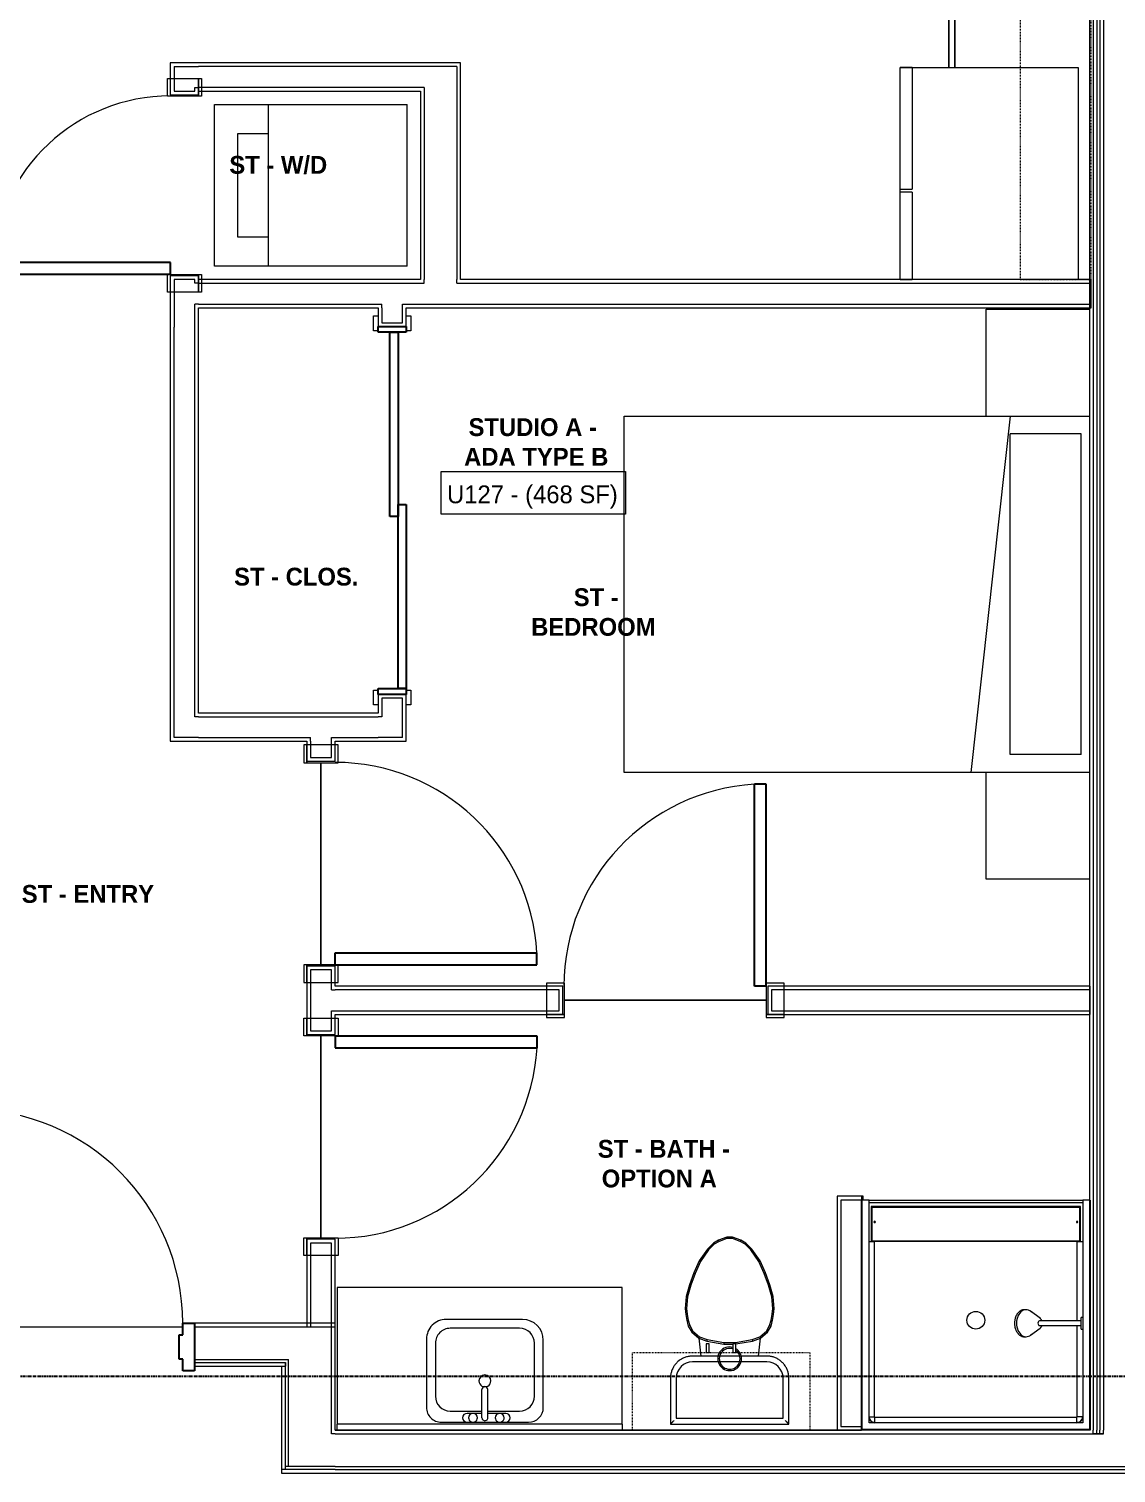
# Model space of a CAD drawing. Header units: inches. Extents: x -4093 to -1777, y 9773 to 12264.
# Drawn here: x -2696.3 to -2513.2, y 10450.9 to 10694.1 of the extents above; entities that cross this region are included whole.
import ezdxf

# ---------------------------------------------------------------- set-up
doc = ezdxf.new("R2010")
doc.units = ezdxf.units.IN
doc.header["$MEASUREMENT"] = 0
doc.linetypes.add('Dash', pattern=[0.25, 0.125, -0.125])
doc.linetypes.add('Grid Line 1_2_', pattern=[0.875, 0.5, -0.125, 0.125, -0.125])
for name, color, linetype, lineweight in [('0-1', 7, 'Continuous', 5), ('0-2', 7, 'Continuous', 9), ('A-AREA-IDEN', 2, 'Continuous', 9), ('A-DOOR-1', 7, 'Continuous', 9), ('A-DOOR-2', 10, 'Continuous', 30), ('A-DOOR-FRAM-1', 10, 'Continuous', 30), ('A-FLOR-1', 7, 'Continuous', 9), ('A-WALL-1', 7, 'Continuous', 9), ('A-WALL-2', 250, 'Continuous', 18), ('I-FURN-1', 7, 'Continuous', 9), ('I-WALL-1', 7, 'Continuous', 9), ('P-SANR-FIXT-1', 7, 'Continuous', 9), ('Q-CASE-1', 7, 'Continuous', 9), ('Q-CASE-2', 7, 'Dash', 9), ('Q-CASE-HDLN-1', 7, 'Dash', 9), ('Q-SPCQ-1', 7, 'Continuous', 9), ('S-GRID-1', 1, 'Grid Line 1_2_', 30)]:
    doc.layers.add(name, color=color, linetype=linetype, lineweight=lineweight)
doc.styles.add('Century Gothic', font='ufonts.com_century-gothic.ttf', dxfattribs={"height": 3})
doc.styles.add('Century Gothic_B', font='GOTHICB.TTF', dxfattribs={"height": 3})

# ---------------------------------------------------------------- blocks, each defined once
blk = doc.blocks.new('SLIDING - FLUSH - SLIDING - FLUSH - 5-0 x 6-8-3203586-BACKGROUND - 1ST FLOOR')
at = {"layer": 'A-DOOR-1'}
for p, q in [((-32.75, 3.25), (-30.25, 3.25)), ((-32.75, 2.5), (-32.75, 3.25)), ((-30.25, 2.5), (-32.75, 2.5)), ((-30.25, 3.25), (-30.25, 2.5)), ((30.25, 3.25), (32.75, 3.25)), ((30.25, 2.5), (30.25, 3.25)), ((32.75, 2.5), (30.25, 2.5)), ((32.75, 3.25), (32.75, 2.5)), ((-32.75, -2.25), (-30.25, -2.25)), ((-32.75, -3), (-32.75, -2.25)), ((-30.25, -2.25), (-30.25, -3)), ((30.25, -2.25), (32.75, -2.25)), ((30.25, -3), (30.25, -2.25)), ((32.75, -2.25), (32.75, -3)), ((-30.25, -3), (-32.75, -3)), ((32.75, -3), (30.25, -3))]:
    blk.add_line(p, q, dxfattribs=at)
at = {"layer": 'A-DOOR-2'}
for p, q in [((-1, -0.88), (-1, 0.5)), ((-1, 0.5), (30, 0.5)), ((30, 0.5), (30, -0.88)), ((-30, -2.25), (-30, -0.88)), ((-30, -0.88), (1, -0.88)), ((1, -2.25), (-30, -2.25)), ((30, -0.88), (-1, -0.88)), ((1, -0.88), (1, -2.25))]:
    blk.add_line(p, q, dxfattribs=at)
at = {"layer": 'A-DOOR-FRAM-1'}
for p, q in [((-31, -2.25), (-31, 2.5)), ((-31, 2.5), (-30, 2.5)), ((-30, 2.5), (-30, -2.25)), ((30, 2.5), (31, 2.5)), ((30, -2.25), (30, 2.5)), ((31, 2.5), (31, -2.25)), ((-30, -2.25), (-31, -2.25)), ((31, -2.25), (30, -2.25))]:
    blk.add_line(p, q, dxfattribs=at)
blk = doc.blocks.new('SWING - SINGLE - FLUSH - SWING - FLUSH - 2-10 x 6-8 - PRIVACY-4346066-BACKGROUND - 1ST FLOOR')
at = {"layer": 'A-DOOR-1'}
for p, q in [((-17, 2.87), (-20, 2.87)), ((-20, 2.87), (-20, -2.38)), ((-17, -2.38), (-17, 2.87)), ((20, 2.87), (17, 2.87)), ((17, 2.87), (17, -2.38)), ((20, -2.38), (20, 2.87)), ((-20, -2.38), (-17, -2.38)), ((-17, -2.38), (-20, -2.38)), ((-20, -2.38), (-20, -2.88)), ((-17, -2.88), (-17, -2.38)), ((17, -2.38), (20, -2.38)), ((20, -2.38), (17, -2.38)), ((17, -2.38), (17, -2.88)), ((20, -2.88), (20, -2.38)), ((-20, -2.88), (-17, -2.88)), ((17, -2.88), (20, -2.88))]:
    blk.add_line(p, q, dxfattribs=at)
blk.add_arc((17, 2.37), 34.07, 93.3657, 180, dxfattribs=at)
at = {"layer": 'A-DOOR-2'}
for p, q in [((15, 2.37), (15, 36.38)), ((17, 36.38), (15, 36.38)), ((17, 2.37), (17, 36.38)), ((17, 2.37), (15, 2.37))]:
    blk.add_line(p, q, dxfattribs=at)
blk = doc.blocks.new('SWING - SINGLE - FLUSH - SWING - FLUSH - 2-10 x 6-8 - PRIVACY-4346067-BACKGROUND - 1ST FLOOR')
at = {"layer": 'A-DOOR-1'}
for p, q in [((-17, 2.87), (-20, 2.87)), ((-20, 2.87), (-20, -2.38)), ((-17, -2.38), (-17, 2.87)), ((20, 2.87), (17, 2.87)), ((17, 2.87), (17, -2.38)), ((20, -2.38), (20, 2.87)), ((-20, -2.38), (-17, -2.38)), ((-17, -2.38), (-20, -2.38)), ((-20, -2.38), (-20, -2.88)), ((-17, -2.88), (-17, -2.38)), ((17, -2.38), (20, -2.38)), ((20, -2.38), (17, -2.38)), ((17, -2.38), (17, -2.88)), ((20, -2.88), (20, -2.38)), ((-20, -2.88), (-17, -2.88)), ((17, -2.88), (20, -2.88))]:
    blk.add_line(p, q, dxfattribs=at)
blk.add_arc((17, 2.37), 34.07, 93.3657, 180, dxfattribs=at)
at = {"layer": 'A-DOOR-2'}
for p, q in [((15, 2.37), (15, 36.38)), ((17, 36.38), (15, 36.38)), ((17, 2.37), (17, 36.38)), ((17, 2.37), (15, 2.37))]:
    blk.add_line(p, q, dxfattribs=at)
blk = doc.blocks.new('SWING - SINGLE - FLUSH - SWING - FLUSH - 2-6 x 6-8 - PASSAGE-4346079-BACKGROUND - 1ST FLOOR')
at = {"layer": 'A-DOOR-1'}
for p, q in [((-18, 2.375), (-18, 2.875)), ((-18, 2.875), (-15, 2.875)), ((-15, 2.875), (-15, 2.375)), ((15, 2.375), (15, 2.875)), ((15, 2.875), (18, 2.875)), ((18, 2.875), (18, 2.375)), ((-18, 2.375), (-15, 2.375)), ((-18, -2.875), (-18, 2.375)), ((-15, 2.375), (-18, 2.375)), ((-15, 2.375), (-15, -2.875)), ((15, 2.375), (18, 2.375)), ((15, -2.875), (15, 2.375)), ((18, 2.375), (15, 2.375)), ((18, 2.375), (18, -2.875)), ((-15, -2.875), (-18, -2.875)), ((18, -2.875), (15, -2.875))]:
    blk.add_line(p, q, dxfattribs=at)
blk.add_arc((15, -2.375), 30.067, 180, 266.18593, dxfattribs=at)
at = {"layer": 'A-DOOR-2'}
for p, q in [((13, -2.375), (13, -32.375)), ((15, -2.375), (13, -2.375)), ((15, -2.375), (15, -32.375)), ((15, -32.375), (13, -32.375))]:
    blk.add_line(p, q, dxfattribs=at)
blk = doc.blocks.new('Bed-Standard - Queen 60_ x 79_-V13-BACKGROUND - 1ST FLOOR')
at = {"layer": 'I-FURN-1'}
for p, q in [((-19.31, 41.3), (40.69, 41.3)), ((-19.31, -37.08), (-19.31, 41.3)), ((40.69, 41.3), (40.69, -37.08)), ((40.69, -23.7), (-19.31, -17.13)), ((-16.31, -23.7), (37.69, -23.7)), ((-16.31, -35.7), (-16.31, -23.7)), ((37.69, -35.7), (37.69, -23.7)), ((-16.31, -35.7), (37.69, -35.7))]:
    blk.add_line(p, q, dxfattribs=at)
blk = doc.blocks.new('M_Sink Vanity-Square - 500 x 440mm-1352614-BACKGROUND - 1ST FLOOR')
at = {"layer": 'P-SANR-FIXT-1'}
for p, q in [((7.96, 7.09), (-6.72, 7.09)), ((0.12, 5.22), (-5.22, 5.22)), ((3.62, 7.09), (-2.88, 7.09)), ((-2.88, 5.59), (0.12, 5.59)), ((0.12, 6.33), (0.12, 1.59)), ((1.12, 6.33), (1.12, 1.59)), ((1.12, 5.59), (3.62, 5.59)), ((6.46, 5.22), (1.12, 5.22)), ((-9.22, 4.59), (-9.22, -6.73)), ((-7.72, 2.72), (-7.72, -6.23)), ((8.96, -6.23), (8.96, 2.72)), ((10.46, -6.91), (10.46, 4.59)), ((-5.22, -8.73), (6.46, -8.73)), ((-5.72, -10.23), (7.14, -10.23))]:
    blk.add_line(p, q, dxfattribs=at)
for centre, radius, start, end in [((-6.72, 4.59), 2.5, 90, 180), ((-5.22, 2.72), 2.5, 90, 180), ((-2.88, 6.34), 0.75, 90, 270), ((-1.88, 6.34), 0.75, 360, 180), ((-1.88, 6.34), 0.75, 180, 0), ((0.62, 6.33), 0.5, 360, 180), ((2.62, 6.34), 0.75, 360, 180), ((2.62, 6.34), 0.75, 180, 360), ((3.62, 6.34), 0.75, 270, 90), ((6.46, 2.72), 2.5, 0, 90), ((7.96, 4.59), 2.5, 360, 90), ((0.62, 0.13), 1, 360, 180), ((0.62, 0.13), 1, 180, 0), ((0.62, 1.59), 0.5, 180, 0), ((-5.72, -6.73), 3.5, 180, 270), ((-5.22, -6.23), 2.5, 180, 270), ((6.46, -6.23), 2.5, 270, 0), ((7.14, -6.91), 3.32, 270, 0)]:
    blk.add_arc(centre, radius, start, end, dxfattribs=at)
blk = doc.blocks.new('Toilet-Domestic-3D - Toilet-Domestic-3D-V8-BACKGROUND - 1ST FLOOR')
at = {"layer": 'P-SANR-FIXT-1'}
for p, q in [((-3.74, 10), (-5.13, 8)), ((-3.55, 9.84), (-4.91, 7.88)), ((-2.74, 11), (-3.74, 10)), ((-3.55, 9.84), (-3.74, 10)), ((-2.59, 10.8), (-3.55, 9.84)), ((-1.87, 11.5), (-2.74, 11)), ((-2.59, 10.8), (-2.74, 11)), ((-1.77, 11.27), (-2.59, 10.8)), ((-0.5, 12), (-1.87, 11.5)), ((-1.77, 11.27), (-1.87, 11.5)), ((-0.46, 11.75), (-1.77, 11.27)), ((-0.46, 11.75), (-0.5, 12)), ((0.5, 12), (-0.5, 12)), ((0.46, 11.75), (-0.46, 11.75)), ((0.46, 11.75), (0.5, 12)), ((1.77, 11.27), (0.46, 11.75)), ((1.87, 11.5), (0.5, 12)), ((1.77, 11.27), (1.87, 11.5)), ((2.59, 10.8), (1.77, 11.27)), ((2.74, 11), (1.87, 11.5)), ((2.59, 10.8), (2.74, 11)), ((3.55, 9.84), (2.59, 10.8)), ((3.74, 10), (2.74, 11)), ((3.55, 9.84), (3.74, 10)), ((4.91, 7.88), (3.55, 9.84)), ((5.13, 8), (3.74, 10)), ((-5.13, 8), (-6.06, 6)), ((-4.91, 7.88), (-5.83, 5.9)), ((-4.91, 7.88), (-5.13, 8)), ((4.91, 7.88), (5.13, 8)), ((5.83, 5.9), (4.91, 7.88)), ((6.06, 6), (5.13, 8)), ((-6.06, 6), (-6.79, 4)), ((-5.83, 5.9), (-6.55, 3.92)), ((-5.83, 5.9), (-6.06, 6)), ((5.83, 5.9), (6.06, 6)), ((6.55, 3.92), (5.83, 5.9)), ((6.79, 4), (6.06, 6)), ((-6.79, 4), (-7.33, 1.99)), ((-6.55, 3.92), (-7.08, 1.95)), ((-6.55, 3.92), (-6.79, 4)), ((6.55, 3.92), (6.79, 4)), ((7.08, 1.95), (6.55, 3.92)), ((7.33, 1.99), (6.79, 4)), ((-7.33, 1.99), (-7.5, 0)), ((-7.08, 1.95), (-7.33, 1.99)), ((-7.08, 1.95), (-7.25, 0)), ((7.08, 1.95), (7.33, 1.99)), ((7.25, 0), (7.08, 1.95)), ((7.5, 0), (7.33, 1.99)), ((-7.25, 0), (-7.5, 0)), ((-7.5, 0), (-7.41, -1)), ((-7.16, -0.96), (-7.41, -1)), ((-7.41, -1), (-7.24, -2)), ((-7.25, 0), (-7.16, -0.96)), ((-6.99, -1.95), (-7.24, -2)), ((-7.24, -2), (-6.97, -3)), ((-7.16, -0.96), (-6.99, -1.95)), ((-6.99, -1.95), (-6.73, -2.9)), ((6.73, -2.9), (6.99, -1.95)), ((6.97, -3), (7.24, -2)), ((6.99, -1.95), (7.16, -0.96)), ((6.99, -1.95), (7.24, -2)), ((7.16, -0.96), (7.25, 0)), ((7.16, -0.96), (7.41, -1)), ((7.24, -2), (7.41, -1)), ((7.25, 0), (7.5, 0)), ((7.41, -1), (7.5, 0)), ((-6.73, -2.9), (-6.97, -3)), ((-6.97, -3), (-6.4, -4)), ((-6.73, -2.9), (-6.21, -3.84)), ((-6.4, -4), (-6.21, -3.84)), ((-6.4, -4), (-5.21, -5)), ((-6.21, -3.84), (-5.08, -4.78)), ((-5.08, -4.78), (-5.21, -5)), ((-5.08, -4.78), (-3.77, -5.26)), ((3.77, -5.26), (5.08, -4.78)), ((5.08, -4.78), (6.21, -3.84)), ((5.08, -4.78), (5.21, -5)), ((5.21, -5), (6.4, -4)), ((6.21, -3.84), (6.73, -2.9)), ((6.21, -3.84), (6.4, -4)), ((6.4, -4), (6.97, -3)), ((6.73, -2.9), (6.97, -3)), ((-5.21, -5), (-4.86, -8.02)), ((-5.21, -5), (-3.84, -5.5)), ((-3.77, -5.26), (-3.84, -5.5)), ((-3.84, -5.5), (-1, -6)), ((-3.77, -5.26), (-0.98, -5.75)), ((-0.98, -5.75), (-1, -6)), ((-1, -6), (0.56, -6)), ((-0.98, -5.75), (0.98, -5.75)), ((0.98, -5.75), (3.77, -5.26)), ((0.98, -5.75), (1, -5.98)), ((1.05, -5.99), (3.84, -5.5)), ((3.77, -5.26), (3.84, -5.5)), ((3.84, -5.5), (5.21, -5)), ((4.86, -8.02), (5.21, -5)), ((6.25, -8.02), (-6.25, -8.02)), ((6.25, -9), (-6.25, -9)), ((6.25, -9), (-6.25, -9)), ((-9.98, -11.75), (-9.98, -19.48)), ((-9, -11.75), (-9, -18.5)), ((-9, -11.75), (-9, -18.5)), ((9, -18.5), (9, -11.75)), ((9, -18.5), (9, -11.75)), ((9.98, -19.48), (9.98, -11.75)), ((-9.98, -19.48), (-9.86, -19.36)), ((-9, -18.5), (9, -18.5)), ((-9, -18.5), (9, -18.5)), ((9.86, -19.36), (9.98, -19.48)), ((-9.98, -19.48), (9.98, -19.48))]:
    blk.add_line(p, q, dxfattribs=at)
at = {"layer": 'P-SANR-FIXT-1', "flags": 128}
for points in [[(-6.25, -8.02), (-6.4, -8.03), (-6.55, -8.03), (-6.7, -8.05), (-6.84, -8.07), (-6.99, -8.1), (-7.14, -8.13), (-7.28, -8.17), (-7.42, -8.21), (-7.56, -8.26), (-7.7, -8.32), (-7.84, -8.38), (-7.97, -8.44), (-8.1, -8.52), (-8.23, -8.59), (-8.35, -8.67), (-8.48, -8.76), (-8.59, -8.85), (-8.71, -8.95), (-8.82, -9.05), (-8.92, -9.15), (-9.03, -9.26), (-9.12, -9.38), (-9.22, -9.49), (-9.3, -9.61), (-9.39, -9.74), (-9.46, -9.86), (-9.54, -9.99), (-9.6, -10.13), (-9.67, -10.26), (-9.72, -10.4), (-9.78, -10.54), (-9.82, -10.68), (-9.86, -10.83), (-9.89, -10.97), (-9.92, -11.12), (-9.95, -11.26), (-9.96, -11.41), (-9.97, -11.56), (-9.98, -11.71), (-9.98, -11.75)], [(9.98, -11.75), (9.97, -11.6), (9.97, -11.45), (9.95, -11.3), (9.93, -11.16), (9.9, -11.01), (9.87, -10.86), (9.83, -10.72), (9.79, -10.58), (9.74, -10.44), (9.68, -10.3), (9.62, -10.16), (9.56, -10.03), (9.48, -9.9), (9.41, -9.77), (9.33, -9.65), (9.24, -9.52), (9.15, -9.41), (9.05, -9.29), (8.95, -9.18), (8.85, -9.08), (8.74, -8.97), (8.62, -8.88), (8.51, -8.78), (8.39, -8.7), (8.26, -8.61), (8.14, -8.54), (8.01, -8.46), (7.87, -8.4), (7.74, -8.33), (7.6, -8.28), (7.46, -8.22), (7.32, -8.18), (7.17, -8.14), (7.03, -8.11), (6.88, -8.08), (6.74, -8.05), (6.59, -8.04), (6.44, -8.03), (6.29, -8.02), (6.25, -8.02)]]:
    blk.add_lwpolyline(points, dxfattribs=at)
at = {"layer": 'P-SANR-FIXT-1'}
for centre, radius, start, end in [((0, -8.48), 2, 73.137, 0), ((0, -8.48), 1.75, 70.983, 0), ((0, -8.48), 2, 0, 57.9286), ((0, -8.48), 1.75, 0, 51.2446), ((-6.25, -11.75), 2.75, 90, 180), ((-6.25, -11.75), 2.75, 90, 180), ((6.25, -11.75), 2.75, 0, 90), ((6.25, -11.75), 2.75, 360, 90)]:
    blk.add_arc(centre, radius, start, end, dxfattribs=at)
for points, knots in [([(-9.86, -19.36), (-9.86, -19.36), (-9.85, -19.35), (-9.82, -19.32), (-9.8, -19.3), (-9.78, -19.28), (-9.75, -19.25), (-9.71, -19.21), (-9.66, -19.16), (-9.6, -19.1), (-9.55, -19.05), (-9.47, -18.97), (-9.41, -18.91), (-9.37, -18.87)], [0, 0, 0, 0, 0.166667, 0.25, 0.291667, 0.333333, 0.416667, 0.5, 0.583333, 0.666667, 0.75, 0.833333, 1, 1, 1, 1]), ([(9.37, -18.87), (9.41, -18.91), (9.47, -18.97), (9.55, -19.05), (9.6, -19.1), (9.66, -19.16), (9.71, -19.21), (9.75, -19.25), (9.78, -19.28), (9.8, -19.3), (9.82, -19.32), (9.85, -19.35), (9.86, -19.36), (9.86, -19.36)], [-1, -1, -1, -1, -0.833333, -0.75, -0.666667, -0.583333, -0.5, -0.416667, -0.333333, -0.291667, -0.25, -0.166667, 0, 0, 0, 0])]:
    blk.add_open_spline(points, degree=3, knots=knots, dxfattribs=at)
for points in [[(-9.98, -19.48), (-9.98, -19.48), (-9.98, -19.48), (-9.98, -19.48)], [(9.98, -19.48), (9.98, -19.48), (9.98, -19.48), (9.98, -19.48)]]:
    blk.add_open_spline(points, degree=3, dxfattribs=at)
blk = doc.blocks.new('Bath Vanity - Bath Vanity 48_-2551079-BACKGROUND - 1ST FLOOR')
at = {"layer": 'Q-CASE-1'}
for p, q in [((-23.26, -1), (-23.26, -24)), ((24.74, -24), (24.74, -1)), ((-23.26, -24), (24.74, -24))]:
    blk.add_line(p, q, dxfattribs=at)
blk = doc.blocks.new('BATHROOM MIRROR - BATHROOM MIRROR 48_-3124766-BACKGROUND - 1ST FLOOR')
at = {"layer": 'Q-CASE-1'}
for p, q in [((24.74, 24), (-23.26, 24)), ((-23.26, 23), (-23.26, 24)), ((-23.26, 23), (24.74, 23)), ((24.74, 24), (24.74, 23))]:
    blk.add_line(p, q, dxfattribs=at)
blk = doc.blocks.new('300 Series Wall Hung Cabinet_326 - 30_-2909952-BACKGROUND - 1ST FLOOR')
at = {"layer": 'Q-CASE-1'}
for p, q in [((-2.5, -13.19), (-2.01, -13.19)), ((-2.5, -13.19), (-2.5, -14.69)), ((-2.01, -14.69), (-2.01, -13.19)), ((2, -13.19), (2.49, -13.19)), ((2, -13.19), (2, -14.69)), ((2.49, -14.69), (2.49, -13.19)), ((-2.5, -14.69), (-2.01, -14.69)), ((2, -14.69), (2.49, -14.69))]:
    blk.add_line(p, q, dxfattribs=at)
at = {"layer": 'Q-CASE-2'}
for p, q in [((15, -0.19), (-15, -0.19)), ((-15, -0.19), (-15, -13.19)), ((15, -13.19), (15, -0.19)), ((-15, -13.19), (15, -13.19))]:
    blk.add_line(p, q, dxfattribs=at)
blk = doc.blocks.new('Stacked Washer and Dryer - 26_x25_ - Private-1352637-BACKGROUND - 1ST FLOOR')
at = {"layer": 'P-SANR-FIXT-1'}
for p, q in [((0, 13.625), (32.4375, 13.625)), ((0, 13.625), (0, -13.625)), ((23.34375, 13.625), (23.34375, -13.625)), ((32.4375, 13.625), (32.4375, -13.625)), ((23.34375, 8.75), (28.53125, 8.75)), ((28.53125, 8.75), (28.53125, -8.75)), ((28.53125, -8.75), (23.34375, -8.75)), ((32.4375, -13.625), (0, -13.625))]:
    blk.add_line(p, q, dxfattribs=at)
blk = doc.blocks.new('SWING - SINGLE - FLUSH - SWING - FLUSH - 2-10 x 6-8 - PRIVACY-4346070-BACKGROUND - 1ST FLOOR')
at = {"layer": 'A-DOOR-1'}
for p, q in [((-20, 2.37), (-20, 2.87)), ((-20, 2.87), (-17, 2.87)), ((-17, 2.87), (-17, 2.37)), ((17, 2.37), (17, 2.87)), ((17, 2.87), (20, 2.87)), ((20, 2.87), (20, 2.37)), ((-20, 2.37), (-17, 2.37)), ((-20, -2.88), (-20, 2.37)), ((-17, 2.37), (-20, 2.37)), ((-17, 2.37), (-17, -2.88)), ((17, 2.37), (20, 2.37)), ((17, -2.88), (17, 2.37)), ((20, 2.37), (17, 2.37)), ((20, 2.37), (20, -2.88)), ((-17, -2.88), (-20, -2.88)), ((20, -2.88), (17, -2.88))]:
    blk.add_line(p, q, dxfattribs=at)
blk.add_arc((17, -2.38), 34.07, 180, 266.6343, dxfattribs=at)
at = {"layer": 'A-DOOR-2'}
for p, q in [((15, -2.38), (15, -36.38)), ((17, -2.38), (15, -2.38)), ((17, -2.38), (17, -36.38)), ((17, -36.38), (15, -36.38))]:
    blk.add_line(p, q, dxfattribs=at)
blk = doc.blocks.new('Table-Night Stand - 18_ x 18_ x 24_-V28-BACKGROUND - 1ST FLOOR')
at = {"layer": 'I-FURN-1'}
for p, q in [((0.15, 0), (18.15, 0)), ((18.15, 0), (18.15, -17.37))]:
    blk.add_line(p, q, dxfattribs=at)
blk = doc.blocks.new('Table-Night Stand - 18_ x 18_ x 24_-V29-BACKGROUND - 1ST FLOOR')
at = {"layer": 'I-FURN-1'}
for p, q in [((0.15, 0), (18.15, 0)), ((0.15, -17.37), (0.15, 0))]:
    blk.add_line(p, q, dxfattribs=at)
blk = doc.blocks.new('OD_CW_Base Cabinet - OD_CW_Base Cabinet-3857750-BACKGROUND - 1ST FLOOR')
at = {"layer": 'Q-CASE-1'}
for p, q in [((0.74, 0), (1.24, 0)), ((31.24, 0), (126.94, 0))]:
    blk.add_line(p, q, dxfattribs=at)
blk = doc.blocks.new('OD_CW_Upper Cabinet - OD_CW_Upper Cabinet-4366988-BACKGROUND - 1ST FLOOR')
at = {"layer": 'Q-CASE-HDLN-1'}
for p, q in [((162.69, 24), (0.74, 24)), ((0.74, 24), (0.74, 12)), ((162.69, 12), (162.69, 24)), ((0.74, 12), (162.69, 12))]:
    blk.add_line(p, q, dxfattribs=at)
blk = doc.blocks.new('The Shower - The Shower-V81-BACKGROUND - 1ST FLOOR')
at = {"layer": 'P-SANR-FIXT-1'}
for p, q in [((0, 39.25), (0.12, 39.25)), ((0, 0.5), (0, 39.25)), ((1.25, 39.25), (0.12, 39.25)), ((0.12, 0.62), (0.12, 39.25)), ((1.25, 39.25), (37.25, 39.25)), ((1.25, 38.75), (1.25, 39.25)), ((1.25, 1.75), (1.25, 39.25)), ((37.25, 39.25), (37.25, 38.75)), ((38.38, 39.25), (37.25, 39.25)), ((37.25, 39.25), (37.25, 19.48)), ((38.38, 39.25), (38.5, 39.25)), ((38.38, 39.25), (38.38, 0.62)), ((38.5, 39.25), (38.5, 0.5)), ((37.25, 38.75), (1.25, 38.75)), ((1.62, 38.13), (1.62, 32.27)), ((36.88, 38.13), (1.62, 38.13)), ((36.75, 38), (1.75, 38)), ((1.75, 38), (1.75, 32.38)), ((36.75, 32.38), (36.75, 38)), ((36.88, 32.27), (36.88, 38.13)), ((1.75, 32.38), (36.75, 32.38)), ((2.2, 2.75), (2.2, 32.27)), ((36.3, 32.27), (2.2, 32.27)), ((36.3, 18.89), (36.3, 32.27)), ((36.3, 2.75), (36.3, 18.11)), ((37.25, 17.52), (37.25, 1.75)), ((1.28, 2.51), (1.3, 2.43)), ((2.25, 2.7), (36.25, 2.7)), ((37.2, 2.43), (37.22, 2.51)), ((38.5, 0.5), (0, 0.5)), ((38.38, 0.62), (0.12, 0.62)), ((37.25, 1.75), (1.25, 1.75)), ((1.37, 2.28), (1.38, 2.26)), ((1.4, 2.23), (1.42, 2.2)), ((1.51, 2.08), (1.58, 2.01)), ((1.7, 1.92), (1.73, 1.9)), ((1.93, 1.8), (2.01, 1.78)), ((2.25, 1.75), (2.25, 1.77)), ((2.25, 1.77), (36.25, 1.77)), ((36.25, 1.75), (36.25, 1.77)), ((36.49, 1.78), (36.57, 1.8)), ((36.77, 1.9), (36.79, 1.91)), ((36.92, 2.01), (36.99, 2.08)), ((37.08, 2.2), (37.1, 2.23)), ((37.12, 2.26), (37.13, 2.28))]:
    blk.add_line(p, q, dxfattribs=at)
blk.add_circle((19.25, 19), 1.5, dxfattribs=at)
for centre, radius, start, end in [((2.2, 35.56), 0.125, 0, 180), ((2.2, 35.56), 0.125, 180, 0), ((36.3, 35.56), 0.125, 0, 180), ((36.3, 35.56), 0.125, 180, 0), ((2.25, 2.75), 1, 180, 270), ((36.25, 2.75), 1, 270, 0)]:
    blk.add_arc(centre, radius, start, end, dxfattribs=at)
for centre, major_axis, start_param, end_param in [((2.2, 32.28), (-0.95, 0), 0, 1.570796), ((36.3, 32.28), (0.95, 0), 4.712389, 6.283185)]:
    blk.add_ellipse(centre, major_axis=major_axis, ratio=0.019505, start_param=start_param, end_param=end_param, dxfattribs=at)
for points, knots in [([(1.25, 2.77), (1.25, 2.77), (1.27, 2.76), (1.4, 2.76), (1.64, 2.75), (1.95, 2.75), (2.12, 2.75), (2.2, 2.75)], [-1, -1, -1, -1, -0.833333, -0.666667, -0.333333, -0.166667, 0, 0, 0, 0]), ([(1.25, 2.77), (1.25, 2.7), (1.26, 2.57), (1.34, 2.32), (1.52, 2.04), (1.8, 1.86), (2.05, 1.78), (2.18, 1.77), (2.25, 1.77)], [-1, -1, -1, -1, -0.875, -0.75, -0.5, -0.25, -0.125, 0, 0, 0, 0]), ([(2.2, 2.75), (2.2, 2.74), (2.2, 2.74), (2.2, 2.73), (2.21, 2.72), (2.21, 2.72), (2.22, 2.71), (2.23, 2.71), (2.24, 2.7), (2.24, 2.7), (2.25, 2.7), (2.25, 2.7)], [-1, -1, -1, -1, -0.833333, -0.75, -0.666667, -0.583333, -0.416667, -0.291667, -0.208333, -0.083333, 0, 0, 0, 0]), ([(36.25, 1.77), (36.32, 1.77), (36.45, 1.78), (36.7, 1.86), (36.98, 2.04), (37.16, 2.32), (37.24, 2.57), (37.25, 2.7), (37.25, 2.77)], [-1, -1, -1, -1, -0.875, -0.75, -0.5, -0.25, -0.125, 0, 0, 0, 0]), ([(36.25, 2.7), (36.26, 2.7), (36.26, 2.7), (36.27, 2.7), (36.28, 2.71), (36.28, 2.71), (36.29, 2.72), (36.29, 2.73), (36.3, 2.74), (36.3, 2.74), (36.3, 2.75), (36.3, 2.75)], [-1, -1, -1, -1, -0.833333, -0.75, -0.666667, -0.583333, -0.416667, -0.291667, -0.208333, -0.083333, 0, 0, 0, 0]), ([(36.25, 1.8), (36.25, 1.82), (36.25, 1.91), (36.25, 2.14), (36.25, 2.45), (36.25, 2.62), (36.25, 2.7)], [-0.8333333, -0.8333333, -0.8333333, -0.8333333, -0.6666667, -0.3333333, -0.1666667, 0, 0, 0, 0]), ([(1.59, 2), (1.54, 2.04), (1.47, 2.12), (1.41, 2.21), (1.38, 2.25)], [0.4611793, 0.4611793, 0.4611793, 0.4611793, 0.5714286, 0.6665731, 0.6665731, 0.6665731, 0.6665731]), ([(2.25, 1.75), (2.17, 1.75), (2.03, 1.77), (1.86, 1.82), (1.77, 1.87), (1.75, 1.88)], [0, 0, 0, 0, 0.1428571, 0.2857143, 0.3333068, 0.3333068, 0.3333068, 0.3333068]), ([(36.75, 1.88), (36.7, 1.85), (36.59, 1.8), (36.42, 1.76), (36.31, 1.75), (36.25, 1.75)], [0.6666667, 0.6666667, 0.6666667, 0.6666667, 0.7857143, 0.8928571, 1, 1, 1, 1]), ([(37.01, 2.1), (36.97, 2.05), (36.89, 1.97), (36.79, 1.91), (36.75, 1.88)], [0.4475924, 0.4475924, 0.4475924, 0.4475924, 0.5714286, 0.6665731, 0.6665731, 0.6665731, 0.6665731]), ([(37.19, 2.42), (37.18, 2.38), (37.16, 2.33), (37.13, 2.27), (37.12, 2.25)], [0.2174647, 0.2174647, 0.2174647, 0.2174647, 0.2857143, 0.3333068, 0.3333068, 0.3333068, 0.3333068])]:
    blk.add_open_spline(points, degree=3, knots=knots, dxfattribs=at)
for points in [[(1.25, 2.71), (1.25, 2.72), (1.25, 2.74), (1.25, 2.75)], [(2.25, 1.8), (2.25, 1.82), (2.25, 1.88), (2.25, 2.03), (2.25, 2.22), (2.25, 2.45), (2.25, 2.62), (2.25, 2.7)], [(37.25, 2.77), (37.25, 2.77), (37.23, 2.76), (37.13, 2.76), (36.98, 2.76), (36.78, 2.75), (36.55, 2.75), (36.38, 2.75), (36.3, 2.75)], [(37.25, 2.75), (37.25, 2.72), (37.25, 2.7), (37.25, 2.67)], [(1.38, 2.25), (1.37, 2.27), (1.36, 2.3), (1.35, 2.32)], [(1.75, 1.88), (1.71, 1.91), (1.67, 1.94), (1.63, 1.97)], [(37.12, 2.25), (37.09, 2.21), (37.07, 2.18), (37.04, 2.14)]]:
    blk.add_open_spline(points, degree=3, dxfattribs=at)
blk = doc.blocks.new('Shower Head - Shower Head-3265626-BACKGROUND - 1ST FLOOR')
at = {"layer": 'P-SANR-FIXT-1'}
for p, q in [((-0.98, 0), (-0.98, -0.26)), ((-0.98, 0), (0.98, 0)), ((0.98, -0.26), (-0.98, -0.26)), ((-0.39, -0.26), (-0.39, -1)), ((0.39, -1), (0.39, -0.26)), ((0.98, -0.26), (0.98, 0)), ((-0.84, -7.19), (-2.02, -8.78)), ((-0.39, -6.01), (-0.39, -7.27)), ((0.39, -7.27), (0.39, -6.01)), ((2.02, -8.78), (0.84, -7.19)), ((-2.28, -9.54), (-2.28, -9.81)), ((2.28, -9.81), (2.28, -9.54))]:
    blk.add_line(p, q, dxfattribs=at)
at = {"layer": 'P-SANR-FIXT-1', "flags": 128}
for points in [[(-0.39, -1), (-0.39, -1.29), (-0.39, -1.57), (-0.39, -1.85), (-0.39, -2.13), (-0.39, -2.41), (-0.39, -2.69), (-0.39, -2.96), (-0.39, -3.23), (-0.39, -3.5), (-0.39, -3.76), (-0.39, -4.02), (-0.39, -4.27), (-0.39, -4.52), (-0.39, -4.77), (-0.39, -5), (-0.39, -5.23), (-0.39, -5.46), (-0.39, -5.67), (-0.39, -5.88), (-0.39, -6.01)], [(0.39, -6.01), (0.39, -5.81), (0.39, -5.6), (0.39, -5.38), (0.39, -5.15), (0.39, -4.92), (0.39, -4.68), (0.39, -4.43), (0.39, -4.18), (0.39, -3.93), (0.39, -3.67), (0.39, -3.4), (0.39, -3.13), (0.39, -2.86), (0.39, -2.59), (0.39, -2.31), (0.39, -2.03), (0.39, -1.75), (0.39, -1.46), (0.39, -1.18), (0.39, -1)], [(-0.39, -6.87), (-0.43, -6.88), (-0.46, -6.9), (-0.49, -6.91), (-0.52, -6.93), (-0.55, -6.94), (-0.58, -6.96), (-0.61, -6.98), (-0.64, -7), (-0.67, -7.03), (-0.7, -7.05), (-0.73, -7.07), (-0.76, -7.1), (-0.78, -7.13), (-0.81, -7.16), (-0.83, -7.19), (-0.84, -7.19)], [(0.84, -7.19), (0.81, -7.16), (0.79, -7.13), (0.76, -7.1), (0.73, -7.08), (0.7, -7.05), (0.68, -7.03), (0.65, -7.01), (0.62, -6.98), (0.59, -6.97), (0.56, -6.95), (0.53, -6.93), (0.49, -6.91), (0.46, -6.9), (0.43, -6.89), (0.4, -6.87)], [(-2.28, -9.81), (-2.28, -9.88), (-2.28, -9.95), (-2.27, -10.02), (-2.25, -10.09), (-2.24, -10.16), (-2.21, -10.23), (-2.19, -10.3), (-2.16, -10.36), (-2.13, -10.43), (-2.09, -10.49), (-2.05, -10.55), (-2.01, -10.61), (-1.97, -10.67), (-1.92, -10.73), (-1.86, -10.79), (-1.81, -10.84), (-1.75, -10.89), (-1.69, -10.94), (-1.63, -10.99), (-1.57, -11.04), (-1.5, -11.08), (-1.43, -11.12), (-1.36, -11.16), (-1.28, -11.2), (-1.21, -11.24), (-1.13, -11.27), (-1.05, -11.3), (-0.97, -11.33), (-0.89, -11.36), (-0.81, -11.38), (-0.72, -11.4), (-0.64, -11.42), (-0.55, -11.44), (-0.47, -11.45), (-0.38, -11.46), (-0.29, -11.47), (-0.2, -11.48), (-0.11, -11.49), (-0.02, -11.49), (0, -11.49)], [(0, -11.49), (0.09, -11.49), (0.18, -11.48), (0.27, -11.48), (0.35, -11.47), (0.44, -11.46), (0.53, -11.44), (0.62, -11.43), (0.7, -11.41), (0.79, -11.39), (0.87, -11.36), (0.95, -11.34), (1.03, -11.31), (1.11, -11.28), (1.19, -11.25), (1.26, -11.21), (1.34, -11.17), (1.41, -11.13), (1.48, -11.09), (1.55, -11.05), (1.61, -11), (1.68, -10.95), (1.74, -10.9), (1.8, -10.85), (1.85, -10.8), (1.9, -10.74), (1.95, -10.69), (2, -10.63), (2.04, -10.57), (2.08, -10.51), (2.12, -10.44), (2.15, -10.38), (2.18, -10.31), (2.21, -10.25), (2.23, -10.18), (2.25, -10.11), (2.26, -10.04), (2.27, -9.97), (2.28, -9.9), (2.28, -9.83), (2.28, -9.81)]]:
    blk.add_lwpolyline(points, dxfattribs=at)
at = {"layer": 'P-SANR-FIXT-1'}
for centre, major_axis, start_param, end_param in [((0, -7.27), (0.394, 0), 3.141593, 4.712389), ((0, -7.27), (-0.394, 0), 1.570796, 3.141593), ((0, -9.54), (2.28, 0), 2.468394, 4.712389), ((0, -9.54), (-2.28, 0), 1.570796, 3.814791)]:
    blk.add_ellipse(centre, major_axis=major_axis, ratio=0.707107, start_param=start_param, end_param=end_param, dxfattribs=at)
blk = doc.blocks.new('Refrigerator_-_Side-by-Side_6047 - 36_ X 30_-1372843-BACKGROUND - 1ST FLOOR')
at = {"layer": 'Q-SPCQ-1'}
for p, q in [((-17.88, 15.58), (17.87, 15.58)), ((-17.88, -14.42), (-17.88, 15.58)), ((-17.88, 15.58), (-3.13, 15.58)), ((-17.88, 15.58), (-17.88, 13.58)), ((-3.13, 13.58), (-3.13, 15.58)), ((-2.63, 15.58), (17.87, 15.58)), ((-2.63, 15.58), (-2.63, 13.58)), ((17.87, 15.58), (17.87, -14.42)), ((17.87, 13.58), (17.87, 15.58)), ((-3.13, 13.58), (-17.88, 13.58)), ((17.87, 13.58), (-2.63, 13.58)), ((17.87, -14.42), (-17.88, -14.42))]:
    blk.add_line(p, q, dxfattribs=at)
blk = doc.blocks.new('CTR - 1st Phase - Unit Layouts_rvt-1-BACKGROUND - 1ST FLOOR')
at = {"layer": 'A-FLOR-1'}
for p, q in [((-2647.12, 10536.54), (-2647.12, 10570.54)), ((-2647.12, 10570.54), (-2647.12, 10536.54)), ((-2606.12, 10530.54), (-2572.12, 10530.54)), ((-2572.12, 10530.54), (-2606.12, 10530.54)), ((-2647.12, 10490.54), (-2647.12, 10524.54)), ((-2647.12, 10524.54), (-2647.12, 10490.54)), ((-2706.41, 10475.54), (-2670.41, 10475.54)), ((-2644.75, 10458.17), (-2644.37, 10458.17)), ((-2596.37, 10458.17), (-2560.19, 10458.17))]:
    blk.add_line(p, q, dxfattribs=at)
at = {"layer": 'A-WALL-1'}
for p, q in [((-2672.5, 10688.41), (-2672.5, 10683.04)), ((-2671.87, 10688.41), (-2672.5, 10688.41)), ((-2667.75, 10688.41), (-2671.87, 10688.41)), ((-2623.62, 10688.41), (-2667.75, 10688.41)), ((-2623.62, 10687.79), (-2623.62, 10688.41)), ((-2623.62, 10683.66), (-2623.62, 10687.79)), ((-2672.5, 10683.04), (-2667.75, 10683.04)), ((-2667.75, 10683.04), (-2667.75, 10683.66)), ((-2667.75, 10683.66), (-2630.37, 10683.66)), ((-2630.37, 10683.66), (-2630.37, 10651.91)), ((-2623.62, 10651.91), (-2623.62, 10683.66)), ((-2672.5, 10652.54), (-2672.5, 10643.92)), ((-2667.75, 10652.54), (-2672.5, 10652.54)), ((-2667.75, 10651.91), (-2667.75, 10652.54)), ((-2630.37, 10651.91), (-2667.75, 10651.91)), ((-2549.56, 10651.91), (-2623.62, 10651.91)), ((-2517.37, 10651.91), (-2519.56, 10651.91)), ((-2517.37, 10647.16), (-2517.37, 10651.91)), ((-2667.75, 10643.92), (-2667.75, 10647.16)), ((-2667.75, 10647.16), (-2637.5, 10647.16)), ((-2637.5, 10647.16), (-2637.5, 10644.04)), ((-2632.75, 10644.04), (-2632.75, 10647.16)), ((-2632.75, 10647.16), (-2630.37, 10647.16)), ((-2630.37, 10647.16), (-2517.37, 10647.16)), ((-2672.5, 10643.92), (-2672.5, 10574.16)), ((-2667.75, 10578.91), (-2667.75, 10643.92)), ((-2637.5, 10644.04), (-2632.75, 10644.04)), ((-2632.75, 10582.04), (-2637.5, 10582.04)), ((-2637.5, 10582.04), (-2637.5, 10578.91)), ((-2632.75, 10574.16), (-2632.75, 10582.04)), ((-2637.5, 10578.91), (-2667.75, 10578.91)), ((-2672.5, 10574.16), (-2671.87, 10574.16)), ((-2671.87, 10574.16), (-2667.75, 10574.16)), ((-2667.75, 10574.16), (-2649.5, 10574.16)), ((-2649.5, 10574.16), (-2649.5, 10570.79)), ((-2644.75, 10570.79), (-2644.75, 10574.16)), ((-2644.75, 10574.16), (-2637.5, 10574.16)), ((-2637.5, 10574.16), (-2633.37, 10574.16)), ((-2633.37, 10574.16), (-2632.75, 10574.16)), ((-2649.5, 10570.79), (-2644.75, 10570.79)), ((-2644.75, 10536.29), (-2649.5, 10536.29)), ((-2649.5, 10536.29), (-2649.5, 10524.79)), ((-2644.75, 10532.91), (-2644.75, 10536.29)), ((-2606.37, 10532.91), (-2644.75, 10532.91)), ((-2606.37, 10528.16), (-2606.37, 10532.91)), ((-2517.56, 10532.91), (-2571.87, 10532.91)), ((-2571.87, 10532.91), (-2571.87, 10528.16)), ((-2517.56, 10528.16), (-2517.56, 10532.91)), ((-2644.75, 10524.79), (-2644.75, 10528.16)), ((-2644.75, 10528.16), (-2606.37, 10528.16)), ((-2571.87, 10528.16), (-2517.56, 10528.16)), ((-2649.5, 10524.79), (-2644.75, 10524.79)), ((-2559.56, 10497.54), (-2560.19, 10497.54)), ((-2560.19, 10497.54), (-2560.19, 10458.16)), ((-2556.06, 10497.54), (-2559.56, 10497.54)), ((-2555.81, 10497.54), (-2556.06, 10497.54)), ((-2555.81, 10496.91), (-2555.81, 10497.54)), ((-2644.75, 10490.29), (-2649.5, 10490.29)), ((-2649.5, 10490.29), (-2649.5, 10475.54)), ((-2644.75, 10475.54), (-2644.75, 10490.29)), ((-2649.5, 10475.54), (-2644.75, 10475.54)), ((-2560.19, 10458.16), (-2559.56, 10458.16)), ((-2559.56, 10458.16), (-2556.06, 10458.16))]:
    blk.add_line(p, q, dxfattribs=at)
at = {"layer": 'A-WALL-2'}
for p, q in [((-2671.87, 10687.79), (-2671.87, 10683.66)), ((-2671.87, 10687.79), (-2668.37, 10687.79)), ((-2668.37, 10687.79), (-2667.75, 10687.79)), ((-2624.25, 10687.79), (-2667.75, 10687.79)), ((-2624.25, 10687.79), (-2624.25, 10684.29)), ((-2671.87, 10683.66), (-2670.12, 10683.66)), ((-2670.12, 10683.66), (-2668.37, 10683.66)), ((-2668.37, 10683.66), (-2668.37, 10684.29)), ((-2668.37, 10684.29), (-2667.75, 10684.29)), ((-2629.75, 10684.29), (-2667.75, 10684.29)), ((-2629.75, 10684.29), (-2629.75, 10683.66)), ((-2629.75, 10683.66), (-2629.75, 10651.91)), ((-2624.25, 10684.29), (-2624.25, 10683.66)), ((-2624.25, 10683.66), (-2624.25, 10651.91)), ((-2670.12, 10651.91), (-2671.87, 10651.91)), ((-2671.87, 10651.91), (-2671.87, 10643.92)), ((-2668.37, 10651.91), (-2670.12, 10651.91)), ((-2668.37, 10651.29), (-2668.37, 10651.91)), ((-2667.75, 10651.29), (-2668.37, 10651.29)), ((-2667.75, 10651.29), (-2630.37, 10651.29)), ((-2630.37, 10651.29), (-2629.75, 10651.29)), ((-2629.75, 10651.29), (-2629.75, 10651.91)), ((-2624.25, 10651.29), (-2624.25, 10651.91)), ((-2624.25, 10651.29), (-2517.37, 10651.29)), ((-2668.37, 10643.92), (-2668.37, 10647.79)), ((-2667.75, 10647.79), (-2668.37, 10647.79)), ((-2667.75, 10647.79), (-2636.87, 10647.79)), ((-2636.87, 10647.16), (-2636.87, 10647.79)), ((-2636.87, 10647.16), (-2636.87, 10644.66)), ((-2633.37, 10647.16), (-2633.37, 10647.79)), ((-2633.37, 10647.79), (-2630.37, 10647.79)), ((-2633.37, 10644.66), (-2633.37, 10647.16)), ((-2630.37, 10647.79), (-2629.75, 10647.79)), ((-2629.75, 10647.79), (-2517.37, 10647.79)), ((-2671.87, 10574.79), (-2671.87, 10643.92)), ((-2668.37, 10578.29), (-2668.37, 10643.92)), ((-2636.87, 10644.66), (-2635.12, 10644.66)), ((-2635.12, 10644.66), (-2633.37, 10644.66)), ((-2636.87, 10581.41), (-2636.87, 10578.29)), ((-2635.12, 10581.41), (-2636.87, 10581.41)), ((-2633.37, 10581.41), (-2635.12, 10581.41)), ((-2633.37, 10574.79), (-2633.37, 10581.41)), ((-2667.75, 10578.29), (-2668.37, 10578.29)), ((-2667.75, 10578.29), (-2637.5, 10578.29)), ((-2636.87, 10578.29), (-2637.5, 10578.29)), ((-2668.37, 10574.79), (-2671.87, 10574.79)), ((-2667.75, 10574.79), (-2668.37, 10574.79)), ((-2667.75, 10574.79), (-2648.87, 10574.79)), ((-2648.87, 10574.16), (-2648.87, 10574.79)), ((-2648.87, 10574.16), (-2648.87, 10571.41)), ((-2645.37, 10574.16), (-2645.37, 10574.79)), ((-2645.37, 10574.79), (-2637.5, 10574.79)), ((-2645.37, 10571.41), (-2645.37, 10574.16)), ((-2636.87, 10574.79), (-2637.5, 10574.79)), ((-2633.37, 10574.79), (-2636.87, 10574.79)), ((-2648.87, 10571.41), (-2647.12, 10571.41)), ((-2647.12, 10571.41), (-2645.37, 10571.41)), ((-2648.87, 10535.66), (-2648.87, 10525.41)), ((-2647.12, 10535.66), (-2648.87, 10535.66)), ((-2645.37, 10535.66), (-2647.12, 10535.66)), ((-2645.37, 10532.29), (-2645.37, 10535.66)), ((-2645.37, 10532.29), (-2644.75, 10532.29)), ((-2607, 10532.29), (-2644.75, 10532.29)), ((-2607, 10530.54), (-2607, 10532.29)), ((-2571.25, 10532.29), (-2571.25, 10530.54)), ((-2517.56, 10532.29), (-2571.25, 10532.29)), ((-2607, 10528.79), (-2607, 10530.54)), ((-2571.25, 10530.54), (-2571.25, 10528.79)), ((-2645.37, 10525.41), (-2645.37, 10528.79)), ((-2645.37, 10528.79), (-2644.75, 10528.79)), ((-2644.75, 10528.79), (-2607, 10528.79)), ((-2571.25, 10528.79), (-2517.56, 10528.79)), ((-2648.87, 10525.41), (-2647.12, 10525.41)), ((-2647.12, 10525.41), (-2645.37, 10525.41)), ((-2556.06, 10496.91), (-2559.56, 10496.91)), ((-2559.56, 10496.91), (-2559.56, 10458.79)), ((-2556.06, 10497.54), (-2556.06, 10496.91)), ((-2556.06, 10497.54), (-2556.06, 10496.91)), ((-2648.87, 10489.66), (-2648.87, 10475.54)), ((-2647.12, 10489.66), (-2648.87, 10489.66)), ((-2645.37, 10489.66), (-2647.12, 10489.66)), ((-2645.37, 10475.54), (-2645.37, 10489.66)), ((-2559.56, 10458.79), (-2556.06, 10458.79))]:
    blk.add_line(p, q, dxfattribs=at)
at = {"layer": 'Q-CASE-1'}
for p, q in [((-2541.37, 10687.66), (-2541.37, 10783.36)), ((-2540.37, 10687.66), (-2540.37, 10783.36)), ((-2540.37, 10783.36), (-2540.37, 10687.66))]:
    blk.add_line(p, q, dxfattribs=at)
at = {"layer": '0-2'}
for name, p, rotation in [('OD_CW_Base Cabinet - OD_CW_Base Cabinet-3857750-BACKGROUND - 1ST FLOOR', (-2541.37, 10814.6), 270.0000000000091), ('OD_CW_Upper Cabinet - OD_CW_Upper Cabinet-4366988-BACKGROUND - 1ST FLOOR', (-2541.37, 10814.6), 270.0000000000224), ('Refrigerator_-_Side-by-Side_6047 - 36_ X 30_-1372843-BACKGROUND - 1ST FLOOR', (-2533.98, 10669.79), 90.00000000001404), ('SWING - SINGLE - FLUSH - SWING - FLUSH - 2-6 x 6-8 - PASSAGE-4346079-BACKGROUND - 1ST FLOOR', (-2670.12, 10667.79), 270.0000000000231), ('Stacked Washer and Dryer - 26_x25_ - Private-1352637-BACKGROUND - 1ST FLOOR', (-2632.62, 10667.79), 180), ('Table-Night Stand - 18_ x 18_ x 24_-V28-BACKGROUND - 1ST FLOOR', (-2535.06, 10628.77), 89.99999999996889), ('SLIDING - FLUSH - SLIDING - FLUSH - 5-0 x 6-8-3203586-BACKGROUND - 1ST FLOOR', (-2635, 10613.04), 89.99999999995192), ('Bed-Standard - Queen 60_ x 79_-V13-BACKGROUND - 1ST FLOOR', (-2554.76, 10588.23), 89.99999999996889), ('SWING - SINGLE - FLUSH - SWING - FLUSH - 2-10 x 6-8 - PRIVACY-4346066-BACKGROUND - 1ST FLOOR', (-2647.12, 10553.54), 269.9999999999646), ('Table-Night Stand - 18_ x 18_ x 24_-V29-BACKGROUND - 1ST FLOOR', (-2535.06, 10550.77), 89.99999999996889), ('SWING - SINGLE - FLUSH - SWING - FLUSH - 2-10 x 6-8 - PRIVACY-4346070-BACKGROUND - 1ST FLOOR', (-2647.12, 10507.54), 89.99999999996469), ('Bath Vanity - Bath Vanity 48_-2551079-BACKGROUND - 1ST FLOOR', (-2619.64, 10458.16), 180), ('Shower Head - Shower Head-3265626-BACKGROUND - 1ST FLOOR', (-2518.81, 10476.16), 270.0000000000916), ('M_Sink Vanity-Square - 500 x 440mm-1352614-BACKGROUND - 1ST FLOOR', (-2618.89, 10466.57), 180), ('300 Series Wall Hung Cabinet_326 - 30_-2909952-BACKGROUND - 1ST FLOOR', (-2579.73, 10457.98), 180), ('BATHROOM MIRROR - BATHROOM MIRROR 48_-3124766-BACKGROUND - 1ST FLOOR', (-2619.64, 10482.17), 180)]:
    blk.add_blockref(name, p, dxfattribs=dict(at, rotation=rotation))
for name, p in [('SWING - SINGLE - FLUSH - SWING - FLUSH - 2-10 x 6-8 - PRIVACY-4346067-BACKGROUND - 1ST FLOOR', (-2589.12, 10530.54)), ('The Shower - The Shower-V81-BACKGROUND - 1ST FLOOR', (-2556.06, 10457.66)), ('Toilet-Domestic-3D - Toilet-Domestic-3D-V8-BACKGROUND - 1ST FLOOR', (-2578.28, 10478.65))]:
    blk.add_blockref(name, p, dxfattribs=at)
blk = doc.blocks.new('HOLLOW METAL - UNIT DOOR-2191977-BACKGROUND - 1ST FLOOR')
at = {"layer": 'A-DOOR-1'}
blk.add_arc((18, -3.875), 36, 180, 270, dxfattribs=at)
at = {"layer": 'A-DOOR-2'}
for p, q in [((16.25, -3.875), (18, -3.875)), ((16.25, -39.875), (16.25, -3.875)), ((18, -3.875), (18, -39.875)), ((18, -39.875), (16.25, -39.875))]:
    blk.add_line(p, q, dxfattribs=at)
at = {"layer": 'A-DOOR-FRAM-1'}
for p, q in [((-20, 4.125), (-18, 4.125)), ((-20, -3.875), (-20, 4.125)), ((-18, 4.125), (-18, 2.1875)), ((18, 4.125), (20, 4.125)), ((18, 2.1875), (18, 4.125)), ((20, 4.125), (20, -3.875)), ((-18, 2.1875), (-17.375, 2.1875)), ((-17.375, 2.1875), (-17.375, -1.9375)), ((17.375, 2.1875), (18, 2.1875)), ((17.375, -1.9375), (17.375, 2.1875)), ((-18, -1.9375), (-18, -3.875)), ((-17.375, -1.9375), (-18, -1.9375)), ((18, -1.9375), (17.375, -1.9375)), ((18, -3.875), (18, -1.9375)), ((-18, -3.875), (-20, -3.875)), ((20, -3.875), (18, -3.875))]:
    blk.add_line(p, q, dxfattribs=at)
blk = doc.blocks.new('CTR - 1st Phase - Common Walls_rvt-1-BACKGROUND - 1ST FLOOR')
at = {"layer": 'A-WALL-2'}
for p, q in [((-2517.06, 10814.49), (-2517.06, 10458.16)), ((-2516.44, 10814.49), (-2516.44, 10458.16)), ((-2515.94, 10814.49), (-2515.94, 10458.16)), ((-2515.31, 10814.49), (-2515.31, 10458.16)), ((-2668.41, 10475.54), (-2653.75, 10475.54)), ((-2653.75, 10475.54), (-2652.62, 10475.54)), ((-2652.62, 10475.54), (-2645.37, 10475.54)), ((-2645.37, 10457.54), (-2645.37, 10475.54)), ((-2668.41, 10470.04), (-2653.75, 10470.04)), ((-2668.41, 10469.54), (-2653.75, 10469.54)), ((-2653.75, 10470.04), (-2653.12, 10470.04)), ((-2653.75, 10469.54), (-2653.12, 10469.54)), ((-2653.75, 10468.91), (-2653.12, 10468.91)), ((-2653.12, 10470.04), (-2652.62, 10470.04)), ((-2653.12, 10469.54), (-2653.12, 10468.91)), ((-2653.12, 10468.91), (-2653.12, 10469.54)), ((-2653.12, 10452.04), (-2653.12, 10468.91)), ((-2652.62, 10452.04), (-2652.62, 10470.04)), ((-2644.75, 10457.54), (-2645.37, 10457.54)), ((-2644.75, 10457.54), (-2517.06, 10457.54)), ((-2517.06, 10457.54), (-2517.06, 10458.16)), ((-2516.44, 10457.54), (-2517.06, 10457.54)), ((-2517.06, 10457.54), (-2516.44, 10457.54)), ((-2516.44, 10457.54), (-2516.44, 10458.16)), ((-2515.94, 10457.54), (-2516.44, 10457.54)), ((-2516.44, 10457.54), (-2515.94, 10457.54)), ((-2515.94, 10457.54), (-2515.94, 10458.16)), ((-2515.31, 10457.54), (-2515.94, 10457.54)), ((-2515.94, 10457.54), (-2515.31, 10457.54)), ((-2515.31, 10457.54), (-2515.31, 10458.16)), ((-2653.12, 10451.54), (-2653.75, 10451.54)), ((-2652.62, 10452.04), (-2653.12, 10452.04)), ((-2653.12, 10451.54), (-2653.12, 10452.04)), ((-2653.12, 10451.54), (-2653.12, 10452.04)), ((-2644.75, 10451.54), (-2653.12, 10451.54)), ((-2645.37, 10452.04), (-2652.62, 10452.04)), ((-2644.75, 10452.04), (-2645.37, 10452.04)), ((-2644.75, 10452.04), (-2509.93, 10452.04)), ((-2644.75, 10451.54), (-2510.43, 10451.54))]:
    blk.add_line(p, q, dxfattribs=at)
at = {"layer": 'I-WALL-1'}
for p, q in [((-2517.69, 10814.49), (-2517.69, 10496.91)), ((-2653.75, 10476.16), (-2668.41, 10476.16)), ((-2645.37, 10476.16), (-2653.75, 10476.16)), ((-2644.75, 10476.16), (-2645.37, 10476.16)), ((-2644.75, 10458.16), (-2644.75, 10476.16)), ((-2668.41, 10468.91), (-2653.75, 10468.91)), ((-2653.75, 10468.91), (-2653.75, 10451.54)), ((-2556.06, 10458.16), (-2644.75, 10458.16)), ((-2653.75, 10451.54), (-2653.75, 10450.91)), ((-2653.75, 10450.91), (-2644.75, 10450.91)), ((-2644.75, 10450.91), (-2511.06, 10450.91))]:
    blk.add_line(p, q, dxfattribs=at)
at = {"layer": '0-2', "rotation": 180}
blk.add_blockref('HOLLOW METAL - UNIT DOOR-2191977-BACKGROUND - 1ST FLOOR', (-2688.41, 10472.29), dxfattribs=at)
blk = doc.blocks.new('CTR - 1st Phase - Structure_rvt-1-BACKGROUND - 1ST FLOOR')
at = {"layer": 'S-GRID-1'}
blk.add_line((-1777.25, 10467.19), (-4076.95, 10467.19), dxfattribs=at)

msp = doc.modelspace()

# ---------------------------------------------------------------- linework, layer by layer
at = {"layer": 'A-AREA-IDEN', "flags": 128}
msp.add_lwpolyline([(-2626.89, 10619.58), (-2595.8, 10619.58), (-2595.8, 10612.42), (-2626.89, 10612.42)], close=True, dxfattribs=at)

# ---------------------------------------------------------------- block references
at = {"layer": '0-1'}
for name in ['CTR - 1st Phase - Structure_rvt-1-BACKGROUND - 1ST FLOOR', 'CTR - 1st Phase - Common Walls_rvt-1-BACKGROUND - 1ST FLOOR', 'CTR - 1st Phase - Unit Layouts_rvt-1-BACKGROUND - 1ST FLOOR']:
    msp.add_blockref(name, (0, 0), dxfattribs=at)

# ---------------------------------------------------------------- texts
at = {"layer": 'A-AREA-IDEN', "char_height": 3, "attachment_point": 1}
for s, insert, width, style in [('ST - W/D', (-2662.56, 10672.74), 20.402, 'Century Gothic_B'), ('STUDIO A -', (-2622.26, 10628.57), 26.361, 'Century Gothic_B'), ('ADA TYPE B', (-2623.01, 10623.57), 28.179, 'Century Gothic_B'), ('U127 - (468 SF)', (-2625.89, 10617.25), 35.148, 'Century Gothic'), ('ST - CLOS.', (-2661.76, 10603.39), 24.543, 'Century Gothic_B'), ('ST -', (-2604.55, 10599.93), 8.383, 'Century Gothic_B'), ('BEDROOM', (-2611.72, 10594.93), 25.755, 'Century Gothic_B'), ('ST - ENTRY', (-2697.52, 10549.96), 24.745, 'Century Gothic_B'), ('ST - BATH -', (-2600.5, 10507.03), 25.856, 'Century Gothic_B'), ('OPTION A', (-2599.83, 10502.03), 24.24, 'Century Gothic_B')]:
    msp.add_mtext(s, dxfattribs=dict(at, insert=insert, width=width, style=style))

doc.saveas('drawing.dxf')
